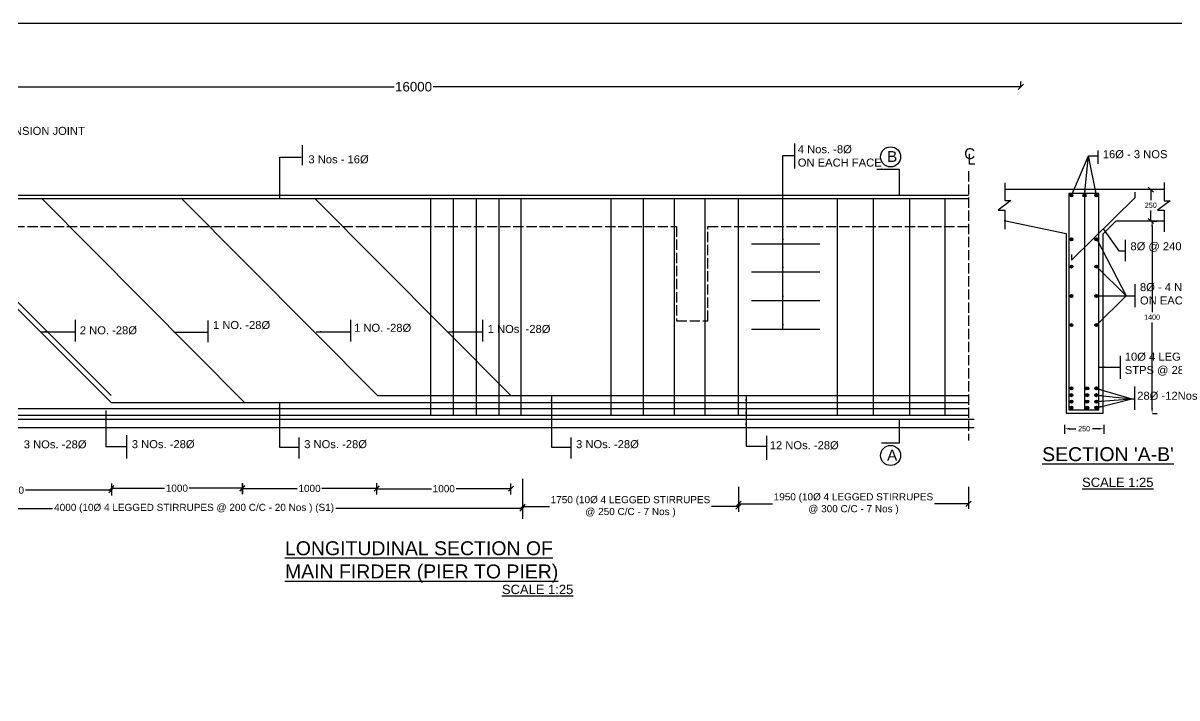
# Model space of a CAD drawing. Header units: inches. Extents: x 20279.4 to 20376.7, y 17527 to 17587.8.
# Drawn here: x 20315.91 to 20356.34, y 17564.12 to 17587.77 of the extents above; entities that cross this region are included whole.
import ezdxf

# ---------------------------------------------------------------- set-up
doc = ezdxf.new("R2010")
doc.units = ezdxf.units.IN
doc.header["$MEASUREMENT"] = 0
doc.linetypes.add('ACAD_ISO02W100', pattern=[15, 12, -3])
for name, color, linetype in [('DIMENSION', 255, 'Continuous'), ('DRAWING', 2, 'Continuous'), ('HATCH', 255, 'Continuous'), ('TEXT', 255, 'Continuous')]:
    doc.layers.add(name, color=color, linetype=linetype)
doc.styles.get("Standard").update_dxf_attribs({"font": 'arial.ttf'})
doc.dimstyles.get("Standard").update_dxf_attribs({"dimtxt": 0.18, "dimasz": 0.18, "dimexe": 0.18, "dimexo": 0.0625, "dimgap": 0.09, "dimtad": 0, "dimtih": 1, "dimtoh": 1, "dimdec": 4, "dimzin": 0, "dimdsep": 46, "dimtxsty": 'Standard', "dimcen": 0.09, "dimadec": 0, "dimazin": 0, "dimtfac": 1, "dimtdec": 4, "dimtofl": 0, "dimtmove": 0, "dimatfit": 3, "dimfxl": 1, "dimtolj": 1, "dimtzin": 0, "dimarcsym": 0})

# ---------------------------------------------------------------- blocks, each defined once
blk = doc.blocks.new('_Oblique')
at = {"color": 0, "linetype": 'ByBlock', "lineweight": -2}
blk.add_line((-0.5, -0.5), (0.5, 0.5), dxfattribs=at)
blk = doc.blocks.new('*D34')
at = {"layer": 'Defpoints', "color": 0, "transparency": 16777216}
for p in [(20310.319, 17585.477), (20350.869, 17585.535), (20350.869, 17585.477)]:
    blk.add_point(p, dxfattribs=at)
at = {"layer": 'DIMENSION', "color": 0, "lineweight": -2, "transparency": 16777216}
for p, q in [((20310.319, 17585.539), (20310.319, 17585.715)), ((20350.869, 17585.539), (20350.869, 17585.715)), ((20310.319, 17585.535), (20328.911, 17585.535)), ((20350.869, 17585.535), (20330.276, 17585.535))]:
    blk.add_line(p, q, dxfattribs=at)
at = {"layer": 'DIMENSION', "color": 0, "lineweight": -2, "transparency": 16777216, "xscale": 0.18, "yscale": 0.18, "zscale": 0.18, "rotation": 180}
blk.add_blockref('_Oblique', (20310.319, 17585.535), dxfattribs=at)
at = {"layer": 'DIMENSION', "color": 0, "lineweight": -2, "transparency": 16777216, "xscale": 0.18, "yscale": 0.18, "zscale": 0.18}
blk.add_blockref('_Oblique', (20350.869, 17585.535), dxfattribs=at)
at = {"layer": 'DIMENSION', "color": 0, "transparency": 16777216, "insert": (20329.593, 17585.535), "char_height": 0.3333, "attachment_point": 5}
blk.add_mtext('\\A1;16000', dxfattribs=at)
blk = doc.blocks.new('*D27')
at = {"layer": 'Defpoints', "color": 0, "transparency": 16777216}
for p in [(20312.304, 17571.595), (20319.006, 17571.595), (20319.006, 17571.396)]:
    blk.add_point(p, dxfattribs=at)
at = {"layer": 'DIMENSION', "color": 0, "lineweight": -2, "transparency": 16777216}
for p, q in [((20312.304, 17571.532), (20312.304, 17571.216)), ((20319.006, 17571.532), (20319.006, 17571.216)), ((20312.304, 17571.396), (20315.308, 17571.396)), ((20319.006, 17571.396), (20316.002, 17571.396))]:
    blk.add_line(p, q, dxfattribs=at)
at = {"layer": 'DIMENSION', "color": 0, "lineweight": -2, "transparency": 16777216, "xscale": 0.18, "yscale": 0.18, "zscale": 0.18, "rotation": 180}
blk.add_blockref('_Oblique', (20312.304, 17571.396), dxfattribs=at)
at = {"layer": 'DIMENSION', "color": 0, "lineweight": -2, "transparency": 16777216, "xscale": 0.18, "yscale": 0.18, "zscale": 0.18}
blk.add_blockref('_Oblique', (20319.006, 17571.396), dxfattribs=at)
at = {"layer": 'DIMENSION', "color": 0, "transparency": 16777216, "insert": (20315.655, 17571.396), "char_height": 0.25, "attachment_point": 5}
blk.add_mtext('\\A1;850', dxfattribs=at)
blk = doc.blocks.new('*D28')
at = {"layer": 'Defpoints', "color": 0, "transparency": 16777216}
for p in [(20319.006, 17571.692), (20323.596, 17571.692), (20323.596, 17571.466)]:
    blk.add_point(p, dxfattribs=at)
at = {"layer": 'DIMENSION', "color": 0, "lineweight": -2, "transparency": 16777216}
for p, q in [((20319.006, 17571.63), (20319.006, 17571.286)), ((20323.596, 17571.63), (20323.596, 17571.286)), ((20319.006, 17571.466), (20320.869, 17571.466)), ((20323.596, 17571.466), (20321.734, 17571.466))]:
    blk.add_line(p, q, dxfattribs=at)
at = {"layer": 'DIMENSION', "color": 0, "lineweight": -2, "transparency": 16777216, "xscale": 0.18, "yscale": 0.18, "zscale": 0.18, "rotation": 180}
blk.add_blockref('_Oblique', (20319.006, 17571.466), dxfattribs=at)
at = {"layer": 'DIMENSION', "color": 0, "lineweight": -2, "transparency": 16777216, "xscale": 0.18, "yscale": 0.18, "zscale": 0.18}
blk.add_blockref('_Oblique', (20323.596, 17571.466), dxfattribs=at)
at = {"layer": 'DIMENSION', "color": 0, "transparency": 16777216, "insert": (20321.301, 17571.466), "char_height": 0.25, "attachment_point": 5}
blk.add_mtext('\\A1;1000', dxfattribs=at)
blk = doc.blocks.new('*D29')
at = {"layer": 'Defpoints', "color": 0, "transparency": 16777216}
for p in [(20323.596, 17571.196), (20328.301, 17571.458), (20328.301, 17571.196)]:
    blk.add_point(p, dxfattribs=at)
at = {"layer": 'DIMENSION', "color": 0, "lineweight": -2, "transparency": 16777216}
for p, q in [((20323.596, 17571.259), (20323.596, 17571.638)), ((20328.301, 17571.259), (20328.301, 17571.638)), ((20323.596, 17571.458), (20325.516, 17571.458)), ((20328.301, 17571.458), (20326.381, 17571.458))]:
    blk.add_line(p, q, dxfattribs=at)
at = {"layer": 'DIMENSION', "color": 0, "lineweight": -2, "transparency": 16777216, "xscale": 0.18, "yscale": 0.18, "zscale": 0.18, "rotation": 180}
blk.add_blockref('_Oblique', (20323.596, 17571.458), dxfattribs=at)
at = {"layer": 'DIMENSION', "color": 0, "lineweight": -2, "transparency": 16777216, "xscale": 0.18, "yscale": 0.18, "zscale": 0.18}
blk.add_blockref('_Oblique', (20328.301, 17571.458), dxfattribs=at)
at = {"layer": 'DIMENSION', "color": 0, "transparency": 16777216, "insert": (20325.949, 17571.458), "char_height": 0.25, "attachment_point": 5}
blk.add_mtext('\\A1;1000', dxfattribs=at)
blk = doc.blocks.new('*D30')
at = {"layer": 'Defpoints', "color": 0, "transparency": 16777216}
for p in [(20328.301, 17571.187), (20333.006, 17571.448), (20333.006, 17571.187)]:
    blk.add_point(p, dxfattribs=at)
at = {"layer": 'DIMENSION', "color": 0, "lineweight": -2, "transparency": 16777216}
for p, q in [((20328.301, 17571.249), (20328.301, 17571.628)), ((20333.006, 17571.249), (20333.006, 17571.628)), ((20328.301, 17571.448), (20330.221, 17571.448)), ((20333.006, 17571.448), (20331.086, 17571.448))]:
    blk.add_line(p, q, dxfattribs=at)
at = {"layer": 'DIMENSION', "color": 0, "lineweight": -2, "transparency": 16777216, "xscale": 0.18, "yscale": 0.18, "zscale": 0.18, "rotation": 180}
blk.add_blockref('_Oblique', (20328.301, 17571.448), dxfattribs=at)
at = {"layer": 'DIMENSION', "color": 0, "lineweight": -2, "transparency": 16777216, "xscale": 0.18, "yscale": 0.18, "zscale": 0.18}
blk.add_blockref('_Oblique', (20333.006, 17571.448), dxfattribs=at)
at = {"layer": 'DIMENSION', "color": 0, "transparency": 16777216, "insert": (20330.653, 17571.448), "char_height": 0.25, "attachment_point": 5}
blk.add_mtext('\\A1;1000', dxfattribs=at)
blk = doc.blocks.new('*D31')
at = {"layer": 'Defpoints', "color": 0, "transparency": 16777216}
for p in [(20340.977, 17571.582), (20349.036, 17571.582), (20349.036, 17570.919)]:
    blk.add_point(p, dxfattribs=at)
at = {"layer": 'DIMENSION', "color": 0, "lineweight": -2, "transparency": 16777216}
for p, q in [((20340.977, 17571.52), (20340.977, 17570.739)), ((20349.036, 17571.52), (20349.036, 17570.739)), ((20340.977, 17570.919), (20342.168, 17570.919)), ((20349.036, 17570.919), (20347.845, 17570.919))]:
    blk.add_line(p, q, dxfattribs=at)
at = {"layer": 'DIMENSION', "color": 0, "lineweight": -2, "transparency": 16777216, "xscale": 0.18, "yscale": 0.18, "zscale": 0.18, "rotation": 180}
blk.add_blockref('_Oblique', (20340.977, 17570.919), dxfattribs=at)
at = {"layer": 'DIMENSION', "color": 0, "lineweight": -2, "transparency": 16777216, "xscale": 0.18, "yscale": 0.18, "zscale": 0.18}
blk.add_blockref('_Oblique', (20349.036, 17570.919), dxfattribs=at)
at = {"layer": 'DIMENSION', "color": 0, "transparency": 16777216, "insert": (20345.006, 17570.919), "char_height": 0.25, "attachment_point": 5}
blk.add_mtext('\\A1;1950 (10{\\fArial|b0|i0|c0|p32;Ø 4 LEGGED STIRRUPES\\P@ 300 C/C - 7 Nos ) }', dxfattribs=at)
blk = doc.blocks.new('*D32')
at = {"layer": 'Defpoints', "color": 0, "transparency": 16777216}
for p in [(20333.409, 17571.484), (20340.977, 17571.484), (20340.977, 17570.82)]:
    blk.add_point(p, dxfattribs=at)
at = {"layer": 'DIMENSION', "color": 0, "lineweight": -2, "transparency": 16777216}
for p, q in [((20333.409, 17571.421), (20333.409, 17570.64)), ((20340.977, 17571.421), (20340.977, 17570.64)), ((20333.409, 17570.82), (20334.354, 17570.82)), ((20340.977, 17570.82), (20340.031, 17570.82))]:
    blk.add_line(p, q, dxfattribs=at)
at = {"layer": 'DIMENSION', "color": 0, "lineweight": -2, "transparency": 16777216, "xscale": 0.18, "yscale": 0.18, "zscale": 0.18, "rotation": 180}
blk.add_blockref('_Oblique', (20333.409, 17570.82), dxfattribs=at)
at = {"layer": 'DIMENSION', "color": 0, "lineweight": -2, "transparency": 16777216, "xscale": 0.18, "yscale": 0.18, "zscale": 0.18}
blk.add_blockref('_Oblique', (20340.977, 17570.82), dxfattribs=at)
at = {"layer": 'DIMENSION', "color": 0, "transparency": 16777216, "insert": (20337.193, 17570.82), "char_height": 0.25, "attachment_point": 5}
blk.add_mtext('\\A1;1750 (10{\\fArial|b0|i0|c0|p32;Ø 4 LEGGED STIRRUPES\\P@ 250 C/C - 7 Nos ) }', dxfattribs=at)
blk = doc.blocks.new('*D33')
at = {"layer": 'Defpoints', "color": 0, "transparency": 16777216}
for p in [(20310.402, 17571.42), (20333.409, 17571.42), (20333.409, 17570.757)]:
    blk.add_point(p, dxfattribs=at)
at = {"layer": 'DIMENSION', "color": 0, "lineweight": -2, "transparency": 16777216}
for p, q in [((20310.402, 17571.358), (20310.402, 17570.577)), ((20333.409, 17571.358), (20333.409, 17570.577)), ((20310.402, 17570.757), (20316.939, 17570.757)), ((20333.409, 17570.757), (20326.872, 17570.757))]:
    blk.add_line(p, q, dxfattribs=at)
at = {"layer": 'DIMENSION', "color": 0, "lineweight": -2, "transparency": 16777216, "xscale": 0.18, "yscale": 0.18, "zscale": 0.18, "rotation": 180}
blk.add_blockref('_Oblique', (20310.402, 17570.757), dxfattribs=at)
at = {"layer": 'DIMENSION', "color": 0, "lineweight": -2, "transparency": 16777216, "xscale": 0.18, "yscale": 0.18, "zscale": 0.18}
blk.add_blockref('_Oblique', (20333.409, 17570.757), dxfattribs=at)
at = {"layer": 'DIMENSION', "color": 0, "transparency": 16777216, "insert": (20321.905, 17570.757), "char_height": 0.25, "attachment_point": 5}
blk.add_mtext('\\A1;4000 (10{\\fArial|b0|i0|c0|p32;Ø 4 LEGGED STIRRUPES @ 200 C/C - 20 Nos ) (S1)}', dxfattribs=at)
blk = doc.blocks.new('*D35')
at = {"layer": 'Defpoints', "color": 0, "transparency": 16777216}
for p in [(20355.424, 17581.931), (20355.424, 17581.931), (20355.424, 17580.829)]:
    blk.add_point(p, dxfattribs=at)
at = {"layer": 'DRAWING', "color": 0, "lineweight": -2, "transparency": 16777216}
for p, q in [((20355.361, 17581.931), (20355.244, 17581.931)), ((20355.424, 17581.931), (20355.424, 17581.562)), ((20355.424, 17580.829), (20355.424, 17581.198)), ((20355.361, 17580.829), (20355.244, 17580.829))]:
    blk.add_line(p, q, dxfattribs=at)
at = {"layer": 'DRAWING', "color": 0, "lineweight": -2, "transparency": 16777216, "xscale": 0.18, "yscale": 0.18, "zscale": 0.18}
for p, rotation in [((20355.424, 17581.931), 90), ((20355.424, 17580.829), 270)]:
    blk.add_blockref('_Oblique', p, dxfattribs=dict(at, rotation=rotation))
at = {"layer": 'DRAWING', "color": 0, "transparency": 16777216, "insert": (20355.424, 17581.38), "char_height": 0.18, "attachment_point": 5}
blk.add_mtext('\\A1;250', dxfattribs=at)
blk = doc.blocks.new('*D36')
at = {"layer": 'Defpoints', "color": 0, "transparency": 16777216}
for p in [(20355.424, 17580.829), (20355.424, 17574.089), (20355.468, 17574.089)]:
    blk.add_point(p, dxfattribs=at)
at = {"layer": 'DRAWING', "color": 0, "lineweight": -2, "transparency": 16777216}
for p, q in [((20355.486, 17580.829), (20355.648, 17580.829)), ((20355.468, 17580.649), (20355.468, 17577.641)), ((20355.468, 17574.269), (20355.468, 17577.277)), ((20355.486, 17574.089), (20355.648, 17574.089))]:
    blk.add_line(p, q, dxfattribs=at)
at = {"layer": 'DRAWING', "color": 0, "transparency": 16777216}
for points in [[(20355.438, 17580.649), (20355.498, 17580.649), (20355.468, 17580.829)], [(20355.438, 17574.269), (20355.498, 17574.269), (20355.468, 17574.089)]]:
    blk.add_solid(points, dxfattribs=at)
at = {"layer": 'DRAWING', "color": 0, "transparency": 16777216, "insert": (20355.468, 17577.459), "char_height": 0.18, "attachment_point": 5}
blk.add_mtext('\\A1;1400', dxfattribs=at)
blk = doc.blocks.new('*D37')
at = {"layer": 'Defpoints', "color": 0, "transparency": 16777216}
for p in [(20352.402, 17573.753), (20353.773, 17573.753), (20353.773, 17573.55)]:
    blk.add_point(p, dxfattribs=at)
at = {"layer": 'DRAWING', "color": 0, "lineweight": -2, "transparency": 16777216}
for p, q in [((20352.402, 17573.691), (20352.402, 17573.37)), ((20352.582, 17573.55), (20352.797, 17573.55)), ((20353.593, 17573.55), (20353.377, 17573.55)), ((20353.773, 17573.691), (20353.773, 17573.37))]:
    blk.add_line(p, q, dxfattribs=at)
at = {"layer": 'DRAWING', "color": 0, "transparency": 16777216}
for points in [[(20352.582, 17573.58), (20352.582, 17573.52), (20352.402, 17573.55)], [(20353.593, 17573.58), (20353.593, 17573.52), (20353.773, 17573.55)]]:
    blk.add_solid(points, dxfattribs=at)
at = {"layer": 'DRAWING', "color": 0, "transparency": 16777216, "insert": (20353.087, 17573.55), "char_height": 0.18, "attachment_point": 5}
blk.add_mtext('\\A1;250', dxfattribs=at)

msp = doc.modelspace()

# ---------------------------------------------------------------- hatches: boundary and pattern name
at = {"layer": 'HATCH'}
for points in [[(20352.69299, 17581.72718, 1), (20352.58508, 17581.72718, 1)], [(20353.15525, 17581.72718, 1), (20353.04735, 17581.72718, 1)], [(20353.46132, 17581.72718, 1), (20353.56922, 17581.72718, 1)], [(20352.69299, 17580.18845, 1), (20352.58508, 17580.18845, 1)], [(20353.46132, 17580.18845, 1), (20353.56922, 17580.18845, 1)], [(20352.69299, 17579.23454, 1), (20352.58508, 17579.23454, 1)], [(20353.46132, 17579.23454, 1), (20353.56922, 17579.23454, 1)], [(20352.69299, 17578.20407, 1), (20352.58508, 17578.20407, 1)], [(20353.46132, 17578.20407, 1), (20353.56922, 17578.20407, 1)], [(20352.69299, 17577.18179, 1), (20352.58508, 17577.18179, 1)], [(20353.46132, 17577.18179, 1), (20353.56922, 17577.18179, 1)], [(20352.69299, 17574.96434, 1), (20352.58508, 17574.96434, 1)], [(20352.69299, 17574.7275, 1), (20352.58508, 17574.7275, 1)], [(20353.24858, 17574.96434, 1), (20353.14067, 17574.96434, 1)], [(20353.24858, 17574.7275, 1), (20353.14067, 17574.7275, 1)], [(20353.46132, 17574.96434, 1), (20353.56922, 17574.96434, 1)], [(20353.46132, 17574.7275, 1), (20353.56922, 17574.7275, 1)], [(20352.69299, 17574.50021, 1), (20352.58508, 17574.50021, 1)], [(20352.69299, 17574.28603, 1), (20352.58508, 17574.28603, 1)], [(20353.24858, 17574.50021, 1), (20353.14067, 17574.50021, 1)], [(20353.24858, 17574.28603, 1), (20353.14067, 17574.28603, 1)], [(20353.46132, 17574.50021, 1), (20353.56922, 17574.50021, 1)], [(20353.46132, 17574.28603, 1), (20353.56922, 17574.28603, 1)]]:
    msp.add_hatch(color=256, dxfattribs=at).paths.add_polyline_path(points)

# ---------------------------------------------------------------- linework, layer by layer
at = {"layer": 'DIMENSION'}
for points in [[(20325.68638, 17583.49034), (20325.68638, 17582.79003)], [(20349.25245, 17582.82244), (20349.06819, 17582.82244), (20349.06819, 17583.19056)], [(20317.7427, 17577.36588), (20317.7427, 17576.60795)], [(20322.38744, 17577.34766), (20322.38744, 17576.58972)], [(20327.37871, 17577.36588), (20327.37871, 17576.60795)], [(20332.01298, 17577.36588), (20332.01298, 17576.60795)], [(20319.53481, 17573.32659), (20319.53481, 17572.5043)], [(20325.57635, 17573.24277), (20325.57635, 17572.50763)], [(20335.10174, 17573.24277), (20335.10174, 17572.50763)], [(20341.95828, 17573.30732), (20341.95828, 17572.46444)], [(20333.40874, 17571.79147), (20333.40874, 17570.39143)]]:
    msp.add_lwpolyline(points, dxfattribs=at)
for centre in [(20346.30649, 17583.07889), (20346.30649, 17572.61294)]:
    msp.add_circle(centre, 0.3516, dxfattribs=at)
at = {"layer": 'DRAWING'}
for points in [[(20376.71507, 17527.22917), (20279.37208, 17527.22917), (20279.37208, 17587.76761), (20376.71507, 17587.76761)], [(20352.55416, 17574.2157), (20353.60198, 17574.2157), (20353.60198, 17581.79842), (20352.55416, 17581.79842), (20352.55416, 17574.2157)]]:
    msp.add_lwpolyline(points, close=True, dxfattribs=at)
for points in [[(20342.93919, 17583.5431), (20342.93919, 17582.67551)], [(20353.56731, 17583.30689), (20353.56731, 17582.83049)], [(20350.30465, 17582.16946), (20350.30465, 17581.55285), (20350.51576, 17581.55285), (20350.08095, 17581.21494), (20350.30465, 17581.21494), (20350.30465, 17580.5472)], [(20355.89214, 17582.1835), (20355.89214, 17581.53397), (20356.09928, 17581.53397), (20355.6622, 17581.20502), (20355.8914, 17581.20502), (20355.8914, 17580.45334)], [(20310.41873, 17581.74043), (20349.03042, 17581.74043)], [(20310.62663, 17581.62479), (20349.03042, 17581.62479)], [(20311.8545, 17581.8643), (20319.0019, 17574.71205)], [(20311.8545, 17581.62479), (20319.0019, 17574.47254), (20349.03479, 17574.47254)], [(20316.55299, 17581.62686), (20323.6723, 17574.47254)], [(20321.44557, 17581.62686), (20328.32655, 17574.71205)], [(20326.1223, 17581.62686), (20333.00328, 17574.71205)], [(20330.18418, 17581.62479), (20330.18418, 17574.02786)], [(20330.97932, 17581.62479), (20330.97932, 17574.02786)], [(20331.78825, 17581.62479), (20331.78825, 17574.02786)], [(20332.58546, 17581.62479), (20332.58546, 17574.02786)], [(20333.35653, 17581.62479), (20333.35653, 17574.02786)], [(20336.5108, 17581.6256), (20336.5108, 17574.02786)], [(20337.63335, 17581.62479), (20337.63335, 17574.02786)], [(20338.72674, 17581.62479), (20338.72674, 17574.02786)], [(20339.7952, 17581.62479), (20339.7952, 17574.02786)], [(20340.96246, 17581.62479), (20340.96246, 17574.02786)], [(20344.43586, 17581.62479), (20344.43586, 17574.02786)], [(20345.70032, 17581.62479), (20345.70032, 17574.02786)], [(20346.96398, 17581.62479), (20346.96398, 17574.02786)], [(20348.20209, 17581.62479), (20348.20209, 17574.02786)], [(20355.89132, 17581.93102), (20350.31092, 17581.93102)], [(20352.64086, 17579.66007), (20352.64086, 17579.46277), (20354.87643, 17581.65759), (20354.87643, 17581.84333)], [(20353.1013, 17581.72718), (20353.1013, 17574.2157)], [(20350.28136, 17580.85157), (20352.45222, 17580.38862), (20352.45222, 17574.09255)], [(20352.45222, 17574.09255), (20353.74931, 17574.09255), (20353.74931, 17580.38391), (20354.21361, 17580.83493), (20355.8914, 17580.83493)], [(20341.43265, 17580.03583), (20343.82759, 17580.03583)], [(20354.52126, 17580.17424), (20354.52126, 17579.42622)], [(20341.43265, 17579.04875), (20343.82759, 17579.04875)], [(20354.86467, 17578.61168), (20354.86467, 17577.80901)], [(20341.43265, 17578.04694), (20343.82759, 17578.04694)], [(20341.43265, 17577.04109), (20343.82759, 17577.04109)], [(20354.35177, 17576.11058), (20354.35177, 17575.2967)], [(20328.32655, 17574.71205), (20349.03479, 17574.71205)], [(20310.62663, 17574.02786), (20349.03042, 17574.02786)], [(20310.83644, 17574.26206), (20349.03042, 17574.26206)], [(20309.01146, 17573.88714), (20349.23402, 17573.88714)], [(20309.01146, 17573.59005), (20349.23402, 17573.59005)]]:
    msp.add_lwpolyline(points, dxfattribs=at)
at = {"layer": 'DRAWING', "linetype": 'ACAD_ISO02W100', "ltscale": 0.03}
for points in [[(20349.03479, 17582.57397), (20349.03479, 17573.13637)], [(20309.01165, 17580.63867), (20311.74524, 17580.63867), (20311.74524, 17577.31453), (20312.84697, 17577.31453), (20312.84697, 17580.63867), (20338.80835, 17580.63867), (20338.80835, 17577.33011), (20339.9053, 17577.33011), (20339.9053, 17580.63867), (20349.03479, 17580.63867)]]:
    msp.add_lwpolyline(points, dxfattribs=at)
at = {"layer": 'DRAWING'}
for centre in [(20352.63903, 17581.72718), (20353.1013, 17581.72718), (20353.51527, 17581.72718), (20352.63903, 17580.18845), (20353.51527, 17580.18845), (20352.63903, 17579.23454), (20353.51527, 17579.23454), (20352.63903, 17578.20407), (20353.51527, 17578.20407), (20352.63903, 17577.18179), (20353.51527, 17577.18179), (20352.63903, 17574.96434), (20352.63903, 17574.7275), (20353.19463, 17574.96434), (20353.19463, 17574.7275), (20353.51527, 17574.96434), (20353.51527, 17574.7275), (20352.63903, 17574.50021), (20352.63903, 17574.28603), (20353.19463, 17574.50021), (20353.19463, 17574.28603), (20353.51527, 17574.50021), (20353.51527, 17574.28603)]:
    msp.add_circle(centre, 0.05395, dxfattribs=at)
at = {"layer": 'HATCH'}
msp.add_lwpolyline([(20354.84897, 17575.03044), (20354.84897, 17574.21566)], dxfattribs=at)

# ---------------------------------------------------------------- texts
at = {"layer": 'TEXT', "attachment_point": 1}
for s, insert, char_height, width in [('{\\fArial|b0|i0|c0|p32;30 THICK EXPANSION JOINT}', (20312.71972, 17584.13024), 0.2805, 8.0637071), ('{\\fArial|b0|i0|c0|p32;4 Nos. -8Ø\\PON EACH FACE}', (20343.05522, 17583.48624), 0.2805, 8.0637071), ('{\\fArial|b0|i0|c0|p32;B}', (20346.18251, 17583.28149), 0.3825, 6.4607903), ('{\\fArial|b0|i0|c0|p32;C}', (20348.88438, 17583.38163), 0.3825, 6.4607903), ('{\\fArial|b0|i0|c0|p32;16Ø - 3 NOS}', (20353.74122, 17583.31227), 0.2805, 8.0637071), ('{\\fArial|b0|i0|c0|p32;3 Nos - 16Ø }', (20325.90952, 17583.13344), 0.2805, 8.0637071), ('{\\fArial|b0|i0|c0|p32;8Ø @ 240 C/C}', (20354.70985, 17580.0863), 0.2805, 8.0637071), ('{\\fArial|b0|i0|c0|p32;8Ø - 4 Nos \\PON EACH FACE}', (20355.04326, 17578.65376), 0.2805, 8.0637071), ('{\\fArial|b0|i0|c0|p32;2 NO. -28Ø}', (20317.90033, 17577.14101), 0.2805, 8.0637071), ('{\\fArial|b0|i0|c0|p32;1 NO. -28Ø}', (20322.56656, 17577.32549), 0.2805, 8.0637071), ('{\\fArial|b0|i0|c0|p32;1 NO. -28Ø}', (20327.50799, 17577.22712), 0.2805, 8.0637071), ('{\\fArial|b0|i0|c0|p32;1 NOs. -28Ø}', (20332.19082, 17577.18802), 0.2805, 8.0637071), ('{\\fArial|b0|i0|c0|p32;10Ø 4 LEG\\PSTPS @ 280 C/C }', (20354.51218, 17576.21637), 0.2805, 8.0637071), ('{\\fArial|b0|i0|c0|p32;28Ø -12Nos}', (20354.94761, 17574.84709), 0.2805, 8.0637071), ('{\\fArial|b0|i0|c0|p32;3 NOs. -28Ø }', (20315.93597, 17573.14469), 0.2805, 8.0637071), ('{\\fArial|b0|i0|c0|p32;3 NOs. -28Ø }', (20319.7223, 17573.1504), 0.2805, 8.0637071), ('{\\fArial|b0|i0|c0|p32;3 NOs. -28Ø}', (20325.76161, 17573.1504), 0.2805, 8.0637071), ('{\\fArial|b0|i0|c0|p32;3 NOs. -28Ø }', (20335.28699, 17573.1504), 0.2805, 8.0637071), ('{\\fArial|b0|i0|c0|p32;12 NOs. -28Ø }', (20342.07313, 17573.11252), 0.2805, 8.0637071), ('{\\fArial|b0|i0|c0|p32;A}', (20346.18251, 17572.81554), 0.3825, 6.4607903), ("{\\fArial|b0|i0|c0|p32;\\LSECTION 'A-B'}", (20351.61643, 17572.90294), 0.4876875, 21.0569363), ('{\\fArial|b0|i0|c0|p32;\\LSCALE 1:25}', (20353.01665, 17571.83599), 0.325125, 9.95605), ('{\\fArial|b0|i0|c0|p32;                    \\LLONGITUDINAL SECTION OF\\P\\l                    \\LMAIN FIRDER (PIER TO PIER)}', (20321.30313, 17569.6064), 0.4876875, 21.0569363), ('{\\fArial|b0|i0|c0|p32;\\LSCALE 1:25}', (20332.68965, 17568.08075), 0.325125, 9.95605)]:
    msp.add_mtext(s, dxfattribs=dict(at, insert=insert, char_height=char_height, width=width))

# ---------------------------------------------------------------- dimensions: what is measured, and where the dimension line sits
at = {"layer": 'DIMENSION'}
dim = msp.add_linear_dim(base=(20350.86941, 17585.5348), p1=(20310.31913, 17585.47665), p2=(20350.86941, 17585.47665), text='16000', dimstyle='Standard', override={"dimtxt": 0.333333, "dimgap": 0.071429, "dimblk1": 'Oblique', "dimblk2": 'Oblique', "dimsah": 1}, dxfattribs=at)
dim.commit()
dim.dimension.update_dxf_attribs({"geometry": '*D34', "text_midpoint": (20329.59318, 17585.5348), "dimtype": 160})
for base, p1, p2, text, picture, middle in [((20333.40874, 17570.7569), (20310.40165, 17571.4203), (20333.40874, 17571.4203), '4000 (10{\\fArial|b0|i0|c0|p32;Ø 4 LEGGED STIRRUPES @ 200 C/C - 20 Nos ) (S1)}', '*D33', (20321.9052, 17570.7569)), ((20340.97656, 17570.82015), (20333.40874, 17571.48355), (20340.97656, 17571.48355), '1750 (10{\\fArial|b0|i0|c0|p32;Ø 4 LEGGED STIRRUPES\\P@ 250 C/C - 7 Nos ) }', '*D32', (20337.19265, 17570.82015)), ((20349.03627, 17570.9187), (20340.97656, 17571.58211), (20349.03627, 17571.58211), '1950 (10{\\fArial|b0|i0|c0|p32;Ø 4 LEGGED STIRRUPES\\P@ 300 C/C - 7 Nos ) }', '*D31', (20345.00642, 17570.9187)), ((20319.00638, 17571.39643), (20312.30359, 17571.59491), (20319.00638, 17571.59491), '850', '*D27', (20315.65498, 17571.39643)), ((20323.59631, 17571.46602), (20319.00638, 17571.69248), (20323.59631, 17571.69248), '1000', '*D28', (20321.30134, 17571.46602)), ((20328.30093, 17571.458), (20323.59631, 17571.19626), (20328.30093, 17571.19626), '1000', '*D29', (20325.94862, 17571.458)), ((20333.00554, 17571.44838), (20328.30093, 17571.18665), (20333.00554, 17571.18665), '1000', '*D30', (20330.65324, 17571.44838))]:
    dim = msp.add_linear_dim(base=base, p1=p1, p2=p2, text=text, dimstyle='Standard', override={"dimtxt": 0.25, "dimgap": 0.071429, "dimblk1": 'Oblique', "dimblk2": 'Oblique', "dimsah": 1}, dxfattribs=at)
    dim.commit()
    dim.dimension.update_dxf_attribs({"geometry": picture, "text_midpoint": middle})
at = {"layer": 'DRAWING'}
dim = msp.add_linear_dim(base=(20355.42387, 17581.93102), p1=(20355.42395, 17580.82918), p2=(20355.42395, 17581.93102), angle=90, text='250', dimstyle='Standard', override={"dimblk1": 'Oblique', "dimblk2": 'Oblique', "dimsah": 1}, dxfattribs=at)
dim.commit()
dim.dimension.update_dxf_attribs({"geometry": '*D35', "text_midpoint": (20355.42387, 17581.3801)})
dim = msp.add_linear_dim(base=(20355.46792, 17574.0893), p1=(20355.42395, 17580.82918), p2=(20355.42395, 17574.0893), angle=90, text='1400', dimstyle='Standard', dxfattribs=at)
dim.commit()
dim.dimension.update_dxf_attribs({"geometry": '*D36', "text_midpoint": (20355.46792, 17577.45924)})
dim = msp.add_linear_dim(base=(20353.77257, 17573.55039), p1=(20352.40185, 17573.75343), p2=(20353.77257, 17573.75343), text='250', dimstyle='Standard', dxfattribs=at)
dim.commit()
dim.dimension.update_dxf_attribs({"geometry": '*D37', "text_midpoint": (20353.08721, 17573.55039)})

# ---------------------------------------------------------------- leaders
at = {"layer": 'DIMENSION'}
for points in [[(20324.90506, 17581.6118), (20324.90506, 17583.06376), (20325.65568, 17583.06376)], [(20342.53339, 17577.04109), (20342.53339, 17583.12682), (20342.9326, 17583.12356)], [(20345.82712, 17582.64547), (20346.61126, 17582.64547), (20346.61126, 17581.74043)], [(20342.53384, 17580.0356), (20342.53384, 17580.47142)], [(20342.53384, 17579.05579), (20342.53384, 17579.49161)], [(20342.53384, 17578.03813), (20342.53384, 17578.47396)], [(20316.54954, 17576.94934), (20317.7427, 17576.94934)], [(20321.19427, 17576.93111), (20322.38744, 17576.93111)], [(20326.18555, 17576.94934), (20327.37871, 17576.94934)], [(20330.81982, 17576.94934), (20332.01298, 17576.94934)], [(20324.89923, 17574.47254), (20324.89923, 17572.90055), (20325.58481, 17572.90055)], [(20334.42461, 17574.69602), (20334.42461, 17572.90055), (20335.11019, 17572.90055)], [(20341.24207, 17574.70205), (20341.24207, 17572.93636), (20341.95562, 17572.93636)], [(20318.81655, 17574.18768), (20318.81655, 17572.92384), (20319.54041, 17572.92384)], [(20341.24207, 17574.26206), (20341.24207, 17573.51436)], [(20341.24207, 17573.86171), (20341.24207, 17573.11401)], [(20345.98892, 17573.05138), (20346.62006, 17573.05138), (20346.62006, 17573.88258)]]:
    msp.add_leader(points, dimstyle='Standard', override={"dimgap": 0.09, "dimtad": 0}, dxfattribs=at)
at = {"layer": 'DRAWING'}
for points in [[(20352.63903, 17581.72718), (20353.23471, 17583.11803), (20353.573, 17583.11803)], [(20353.1013, 17581.72718), (20353.23471, 17583.11803)], [(20353.51527, 17581.72718), (20353.23471, 17583.11803)], [(20353.74913, 17580.55725), (20354.29781, 17579.79052), (20354.51078, 17579.79052)], [(20353.54126, 17580.17477), (20354.55478, 17578.20524)], [(20353.51527, 17579.23454), (20354.55478, 17578.20524)], [(20353.51527, 17578.20407), (20354.55478, 17578.20524)], [(20353.51527, 17577.18179), (20354.55478, 17578.20524), (20354.87159, 17578.20524)], [(20353.63021, 17575.70721), (20354.32538, 17575.70721)]]:
    msp.add_leader(points, dimstyle='Standard', override={"dimgap": 0.09, "dimtad": 0}, dxfattribs=at)
at = {"layer": 'HATCH'}
for points in [[(20353.51527, 17574.96434), (20354.75676, 17574.60122), (20354.84897, 17574.60122)], [(20353.51527, 17574.7275), (20354.75676, 17574.60122)], [(20353.51527, 17574.28603), (20354.75676, 17574.60122)], [(20353.51527, 17574.50021), (20354.75676, 17574.60122)]]:
    msp.add_leader(points, dimstyle='Standard', override={"dimgap": 0.09, "dimtad": 0}, dxfattribs=at)

doc.saveas('drawing.dxf')
